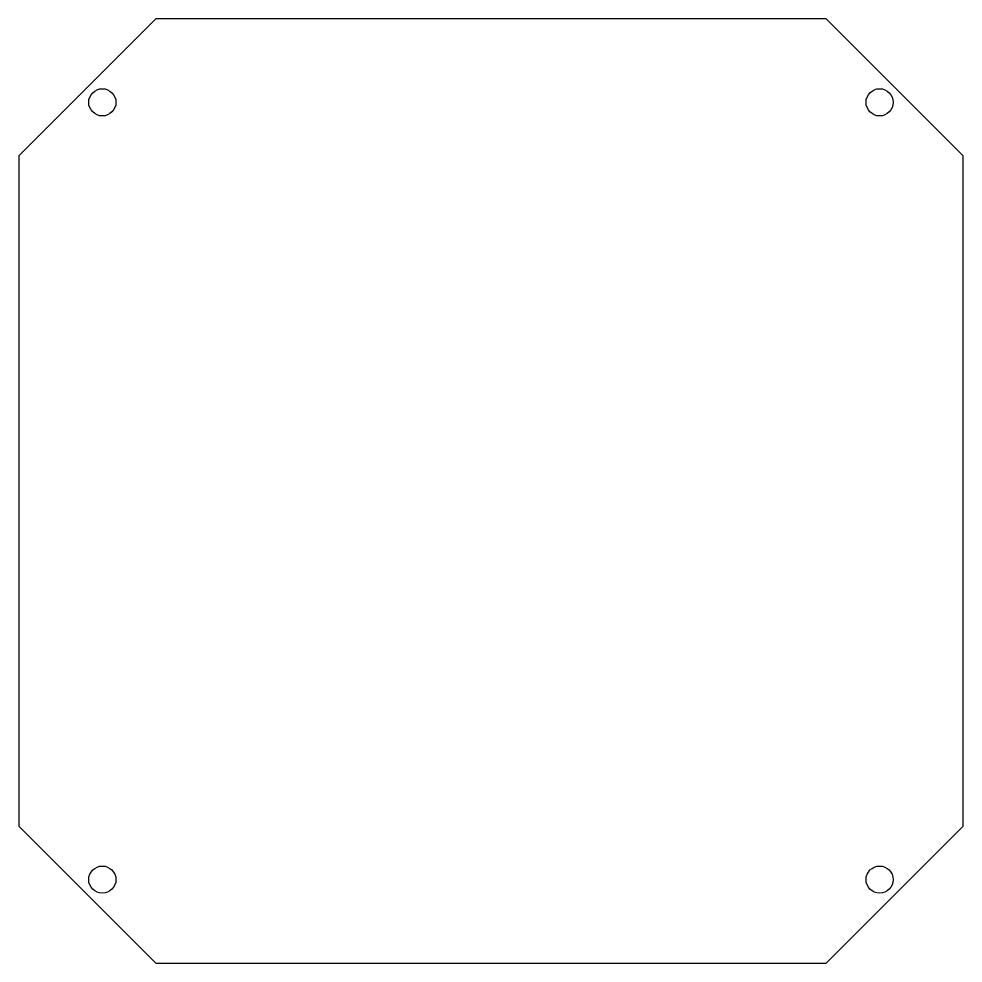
# Model space of a CAD drawing. Header units: millimetres. Extents: x -140 to 16, y -16 to 140.
import ezdxf

# ---------------------------------------------------------------- set-up
doc = ezdxf.new("R2010")
doc.units = ezdxf.units.MM

msp = doc.modelspace()

# ---------------------------------------------------------------- linework, layer by layer
msp.add_lwpolyline([(-117.11, -16.26), (-6.36, -16.26), (16.26, 6.36), (16.26, 117.11), (-6.36, 139.74), (-117.11, 139.74), (-139.74, 117.11), (-139.74, 6.36)], close=True)
for centre in [(-125.95, 125.95), (2.47, 125.95), (-125.95, -2.47), (2.47, -2.47)]:
    msp.add_circle(centre, 2.25)

doc.saveas('drawing.dxf')
